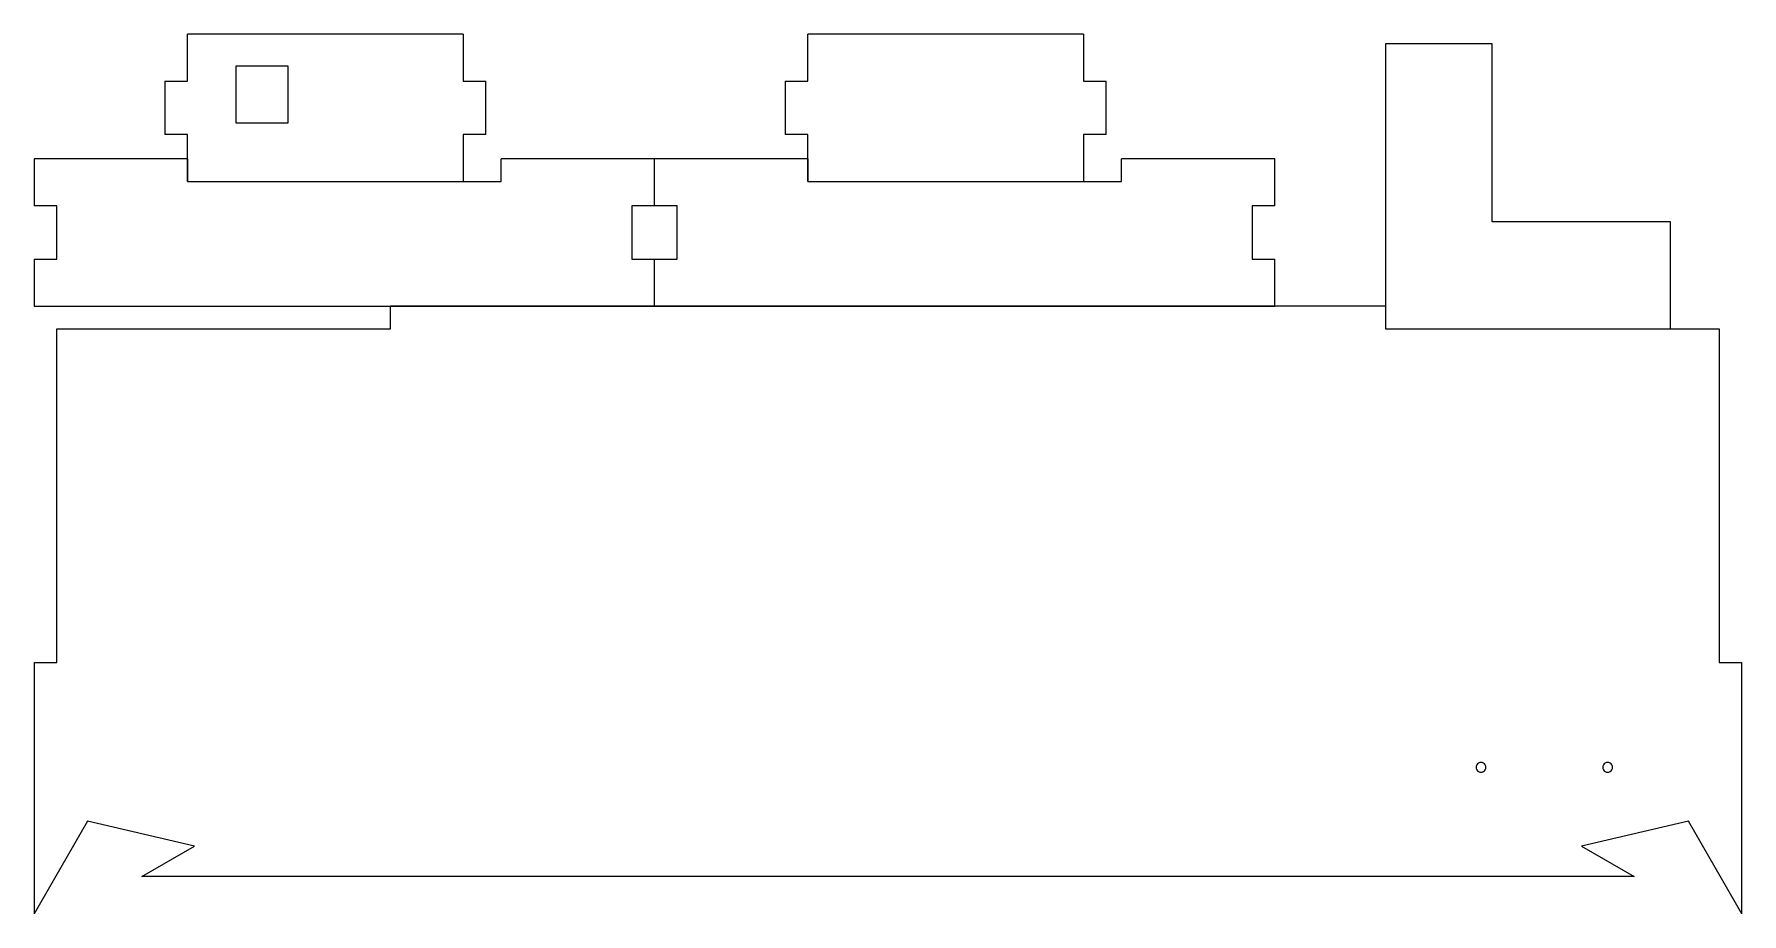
# Model space of a CAD drawing. Extents: x 0 to 479, y 0 to 247.
import ezdxf

# ---------------------------------------------------------------- set-up
doc = ezdxf.new("R2010")
doc.units = 0
doc.layers.get('0').update_dxf_attribs({"linetype": 'CONTINUOUS'})

msp = doc.modelspace()

# ---------------------------------------------------------------- linework, layer by layer
at = {"color": 7}
for points in [[(36.77076, 233.776512), (43.12076, 233.776512), (43.12076, 246.951519)], [(120.420765, 246.951519), (43.12076, 246.951519)], [(120.420765, 246.951519), (120.420765, 233.776512), (126.770739, 233.776512)], [(210.770787, 233.776512), (217.120708, 233.776512), (217.120708, 246.951519)], [(294.420787, 246.951519), (217.120708, 246.951519)], [(294.420787, 246.951519), (294.420787, 233.776512), (300.770711, 233.776512)], [(379.120776, 244.251551), (379.120776, 164.251526)], [(409.120747, 244.251551), (379.120776, 244.251551)], [(409.120747, 194.251546), (409.120747, 244.251551)], [(36.77076, 233.776512), (36.77076, 218.776542)], [(126.770739, 218.776542), (126.770739, 233.776512)], [(210.770787, 233.776512), (210.770787, 218.776542)], [(300.770711, 218.776542), (300.770711, 233.776512)], [(43.12076, 205.601509), (43.12076, 218.776542), (36.77076, 218.776542)], [(126.770739, 218.776542), (120.420765, 218.776542), (120.420765, 205.601509)], [(217.120708, 205.601509), (217.120708, 218.776542), (210.770787, 218.776542)], [(300.770711, 218.776542), (294.420787, 218.776542), (294.420787, 205.601509)], [(0.120756, 211.951509), (0.120756, 198.776556)], [(43.12076, 211.951509), (0.120756, 211.951509)], [(43.12076, 211.951509), (43.12076, 205.601509)], [(131.120753, 205.601509), (131.120753, 211.951509)], [(174.120731, 211.951509), (131.120753, 211.951509)], [(174.120731, 198.776556), (174.120731, 211.951509)], [(217.120708, 211.951509), (174.120731, 211.951509)], [(217.120708, 211.951509), (217.120708, 205.601509)], [(348.120758, 211.951509), (305.120776, 211.951509)], [(305.120776, 205.601509), (305.120776, 211.951509)], [(348.120758, 198.776556), (348.120758, 211.951509)], [(43.12076, 205.601509), (131.120753, 205.601509)], [(43.12076, 205.601509), (120.420765, 205.601509)], [(217.120708, 205.601509), (305.120776, 205.601509)], [(217.120708, 205.601509), (294.420787, 205.601509)], [(6.470756, 198.776556), (0.120756, 198.776556)], [(6.470756, 183.776506), (6.470756, 198.776556)], [(174.120731, 198.776556), (167.770757, 198.776556), (167.770757, 183.776506)], [(174.120731, 183.776506), (180.470784, 183.776506), (180.470784, 198.776556), (174.120731, 198.776556)], [(348.120758, 198.776556), (341.770719, 198.776556), (341.770719, 183.776506), (348.120758, 183.776506)], [(459.1207, 194.251546), (409.120747, 194.251546)], [(459.1207, 164.251526), (459.1207, 194.251546)], [(0.120756, 183.776506), (0.120756, 170.601553)], [(0.120756, 183.776506), (6.470756, 183.776506)], [(167.770757, 183.776506), (174.120731, 183.776506)], [(174.120731, 170.601553), (174.120731, 183.776506)], [(348.120758, 170.601553), (348.120758, 183.776506)], [(0.120756, 70.601541), (6.470756, 70.601541), (6.470756, 164.251526), (100.120741, 164.251526), (100.120741, 170.601553)], [(0.120756, 170.601553), (174.120731, 170.601553)], [(379.120776, 170.601553), (100.120741, 170.601553)], [(174.120731, 170.601553), (348.120758, 170.601553)], [(379.120776, 170.601553), (379.120776, 164.251526), (472.770761, 164.251526), (472.770761, 70.601541), (479.120801, 70.601541)], [(379.120776, 164.251526), (459.1207, 164.251526)], [(0.120756, 70.601541), (0.120756, 0.120774)], [(479.120801, 0.120774), (479.120801, 70.601541)], [(45.120798, 19.146327), (15.120752, 26.101535), (0.120756, 0.120774)], [(464.120815, 26.101535), (434.120724, 19.146327)], [(479.120801, 0.120774), (464.120815, 26.101535)], [(30.320774, 10.601529), (45.120798, 19.146327)], [(434.120724, 19.146327), (448.920796, 10.601529)], [(448.920796, 10.601529), (30.320774, 10.601529)]]:
    msp.add_lwpolyline(points, dxfattribs=at)
for points in [[(71.280734, 221.968952), (56.780774, 221.968952), (56.780774, 238.068953), (71.280734, 238.068953)], [(407.315757, 41.22152)], [(442.875757, 41.22152)]]:
    msp.add_lwpolyline(points, close=True, dxfattribs=at)
for points in [[(405.253083, 42.412807), (404.827568, 42.167053), (404.565542, 41.712904), (404.565758, 41.22152)], [(404.565758, 41.22152), (404.565542, 40.730136), (404.827568, 40.275986), (405.253083, 40.030232)], [(406.628432, 42.412807), (406.202917, 42.658561), (405.678598, 42.658561), (405.253083, 42.412807)], [(405.253083, 40.030232), (405.678598, 39.784478), (406.202917, 39.784478), (406.628432, 40.030232)], [(407.315757, 41.22152), (407.315973, 41.712904), (407.053947, 42.167053), (406.628432, 42.412807)], [(406.628432, 40.030232), (407.053947, 40.275986), (407.315973, 40.730136), (407.315757, 41.22152)], [(440.813083, 42.412807), (440.387568, 42.167053), (440.125542, 41.712904), (440.125758, 41.22152)], [(440.125758, 41.22152), (440.125542, 40.730136), (440.387568, 40.275986), (440.813083, 40.030232)], [(442.188432, 42.412807), (441.762917, 42.658561), (441.238598, 42.658561), (440.813083, 42.412807)], [(440.813083, 40.030232), (441.238598, 39.784478), (441.762917, 39.784478), (442.188432, 40.030232)], [(442.875757, 41.22152), (442.875973, 41.712904), (442.613947, 42.167053), (442.188432, 42.412807)], [(442.188432, 40.030232), (442.613947, 40.275986), (442.875973, 40.730136), (442.875757, 41.22152)]]:
    msp.add_open_spline(points, degree=3, dxfattribs=at)

doc.saveas('drawing.dxf')
